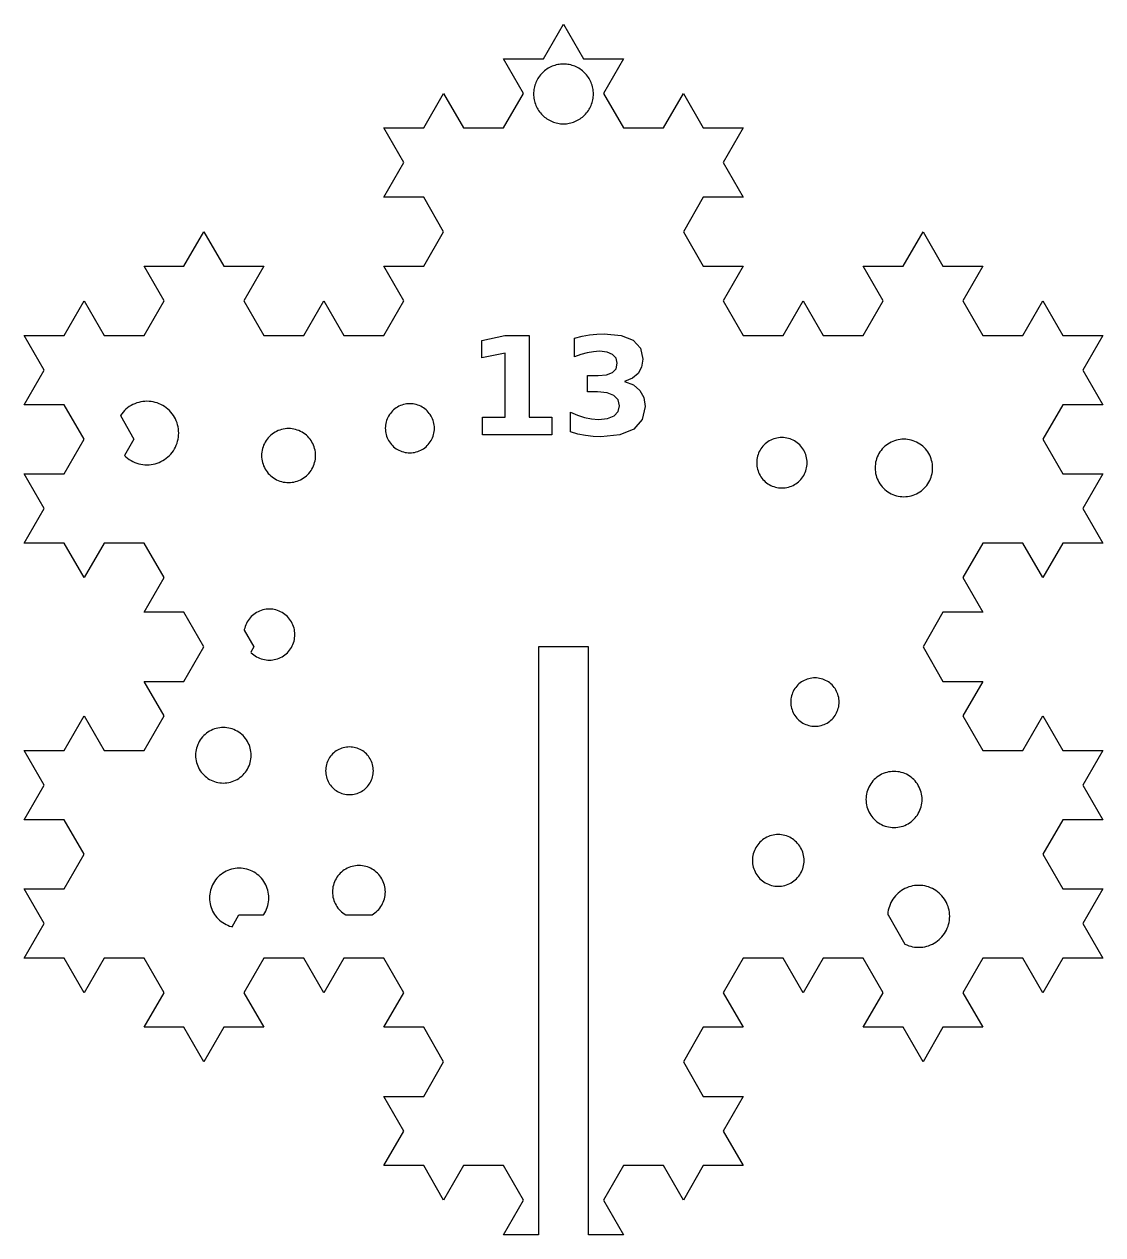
# Model space of a CAD drawing. Header units: millimetres. Extents: x -32 to 101, y -38 to 38.
# Drawn here: x 36.5 to 101.4, y -35.4 to 37.5 of the extents above; entities that cross this region are included whole.
import ezdxf

# ---------------------------------------------------------------- set-up
doc = ezdxf.new("R2010")
doc.units = ezdxf.units.MM
doc.layers.add('CUT', color=1, linetype='Continuous')
doc.layers.add('ENGRAVE', color=7, linetype='Continuous')

msp = doc.modelspace()

# ---------------------------------------------------------------- linework, layer by layer
at = {"layer": 'CUT'}
for points in [[(71.358, 33.333), (72.56, 31.25), (74.966, 31.25), (76.169, 33.333), (77.372, 31.25), (79.777, 31.25), (78.574, 29.167), (79.777, 27.083), (77.372, 27.083), (76.169, 25), (77.372, 22.917), (79.777, 22.917), (78.574, 20.833), (79.777, 18.75), (82.183, 18.75), (83.386, 20.833), (84.588, 18.75), (86.994, 18.75), (88.197, 20.833), (86.994, 22.917), (89.4, 22.917), (90.603, 25), (91.805, 22.917), (94.211, 22.917), (93.008, 20.833), (94.211, 18.75), (96.617, 18.75), (97.819, 20.833), (99.022, 18.75), (101.428, 18.75), (100.225, 16.667), (101.428, 14.583), (99.022, 14.583), (97.819, 12.5), (99.022, 10.417), (101.428, 10.417), (100.225, 8.333), (101.428, 6.25), (99.022, 6.25), (97.819, 4.167), (96.617, 6.25), (94.211, 6.25), (93.008, 4.167), (94.211, 2.083), (91.805, 2.083), (90.603, 0), (91.805, -2.083), (94.211, -2.083), (93.008, -4.167), (94.211, -6.25), (96.617, -6.25), (97.819, -4.167), (99.022, -6.25), (101.428, -6.25), (100.225, -8.333), (101.428, -10.417), (99.022, -10.417), (97.819, -12.5), (99.022, -14.583), (101.428, -14.583), (100.225, -16.667), (101.428, -18.75), (99.022, -18.75), (97.819, -20.833), (96.617, -18.75), (94.211, -18.75), (93.008, -20.833), (94.211, -22.917), (91.805, -22.917), (90.603, -25), (89.4, -22.917), (86.994, -22.917), (88.197, -20.833), (86.994, -18.75), (84.588, -18.75), (83.386, -20.833), (82.183, -18.75), (79.777, -18.75), (78.574, -20.833), (79.777, -22.917), (77.372, -22.917), (76.169, -25), (77.372, -27.083), (79.777, -27.083), (78.574, -29.167), (79.777, -31.25), (77.372, -31.25), (76.169, -33.333), (74.966, -31.25), (72.56, -31.25), (71.358, -33.333), (72.56, -35.417), (70.452, -35.417), (70.452, 0), (67.452, 0), (67.452, -35.417), (65.343, -35.417), (66.546, -33.333), (65.343, -31.25), (62.938, -31.25), (61.735, -33.333), (60.532, -31.25), (58.127, -31.25), (59.329, -29.167), (58.127, -27.083), (60.532, -27.083), (61.735, -25), (60.532, -22.917), (58.127, -22.917), (59.329, -20.833), (58.127, -18.75), (55.721, -18.75), (54.518, -20.833), (53.315, -18.75), (50.91, -18.75), (49.707, -20.833), (50.91, -22.917), (48.504, -22.917), (47.301, -25), (46.098, -22.917), (43.693, -22.917), (44.896, -20.833), (43.693, -18.75), (41.287, -18.75), (40.084, -20.833), (38.882, -18.75), (36.476, -18.75), (37.679, -16.667), (36.476, -14.583), (38.882, -14.583), (40.084, -12.5), (38.882, -10.417), (36.476, -10.417), (37.679, -8.333), (36.476, -6.25), (38.882, -6.25), (40.084, -4.167), (41.287, -6.25), (43.693, -6.25), (44.896, -4.167), (43.693, -2.083), (46.098, -2.083), (47.301, 0), (46.098, 2.083), (43.693, 2.083), (44.896, 4.167), (43.693, 6.25), (41.287, 6.25), (40.084, 4.167), (38.882, 6.25), (36.476, 6.25), (37.679, 8.333), (36.476, 10.417), (38.882, 10.417), (40.084, 12.5), (38.882, 14.583), (36.476, 14.583), (37.679, 16.667), (36.476, 18.75), (38.882, 18.75), (40.084, 20.833), (41.287, 18.75), (43.693, 18.75), (44.896, 20.833), (43.693, 22.917), (46.098, 22.917), (47.301, 25), (48.504, 22.917), (50.91, 22.917), (49.707, 20.833), (50.91, 18.75), (53.315, 18.75), (54.518, 20.833), (55.721, 18.75), (58.127, 18.75), (59.329, 20.833), (58.127, 22.917), (60.532, 22.917), (61.735, 25), (60.532, 27.083), (58.127, 27.083), (59.329, 29.167), (58.127, 31.25), (60.532, 31.25), (61.735, 33.333), (62.938, 31.25), (65.343, 31.25), (66.546, 33.333), (65.343, 35.417), (67.749, 35.417), (68.952, 37.5), (70.155, 35.417), (72.56, 35.417), (71.358, 33.333)], [(70.75, 33.388), (70.743, 33.476), (70.732, 33.564), (70.717, 33.651), (70.698, 33.737), (70.674, 33.823), (70.647, 33.906), (70.615, 33.989), (70.579, 34.07), (70.539, 34.149), (70.496, 34.225), (70.449, 34.3), (70.398, 34.372), (70.343, 34.442), (70.286, 34.509), (70.225, 34.573), (70.161, 34.634), (70.094, 34.691), (70.024, 34.746), (69.952, 34.797), (69.877, 34.844), (69.8, 34.887), (69.722, 34.927), (69.641, 34.963), (69.558, 34.995), (69.474, 35.022), (69.389, 35.046), (69.303, 35.065), (69.216, 35.081), (69.128, 35.091), (69.04, 35.098), (68.952, 35.1), (68.864, 35.098), (68.775, 35.091), (68.688, 35.081), (68.601, 35.065), (68.515, 35.046), (68.429, 35.022), (68.346, 34.995), (68.263, 34.963), (68.182, 34.927), (68.103, 34.887), (68.027, 34.844), (67.952, 34.797), (67.88, 34.746), (67.81, 34.691), (67.743, 34.634), (67.679, 34.573), (67.618, 34.509), (67.56, 34.442), (67.506, 34.372), (67.455, 34.3), (67.408, 34.225), (67.364, 34.149), (67.325, 34.07), (67.289, 33.989), (67.257, 33.906), (67.229, 33.823), (67.206, 33.737), (67.186, 33.651), (67.171, 33.564), (67.161, 33.476), (67.154, 33.388), (67.152, 33.3), (67.154, 33.212), (67.161, 33.124), (67.171, 33.036), (67.186, 32.949), (67.206, 32.863), (67.229, 32.777), (67.257, 32.694), (67.289, 32.611), (67.325, 32.53), (67.364, 32.451), (67.408, 32.375), (67.455, 32.3), (67.506, 32.228), (67.56, 32.158), (67.618, 32.091), (67.679, 32.027), (67.743, 31.966), (67.81, 31.909), (67.88, 31.854), (67.952, 31.803), (68.027, 31.756), (68.103, 31.713), (68.182, 31.673), (68.263, 31.637), (68.346, 31.605), (68.429, 31.578), (68.515, 31.554), (68.601, 31.535), (68.688, 31.519), (68.775, 31.509), (68.864, 31.502), (68.952, 31.5), (69.04, 31.502), (69.128, 31.509), (69.216, 31.519), (69.303, 31.535), (69.389, 31.554), (69.474, 31.578), (69.558, 31.605), (69.641, 31.637), (69.722, 31.673), (69.8, 31.713), (69.877, 31.756), (69.952, 31.803), (70.024, 31.854), (70.094, 31.909), (70.161, 31.966), (70.225, 32.027), (70.286, 32.091), (70.343, 32.158), (70.398, 32.228), (70.449, 32.3), (70.496, 32.375), (70.539, 32.451), (70.579, 32.53), (70.615, 32.611), (70.647, 32.694), (70.674, 32.777), (70.698, 32.863), (70.717, 32.949), (70.732, 33.036), (70.743, 33.124), (70.75, 33.212), (70.752, 33.3), (70.75, 33.388)], [(45.743, 12.5), (45.763, 12.624), (45.776, 12.749), (45.78, 12.874), (45.776, 12.999), (45.763, 13.124), (45.743, 13.247), (45.715, 13.369), (45.678, 13.489), (45.634, 13.607), (45.582, 13.721), (45.523, 13.831), (45.457, 13.938), (45.384, 14.039), (45.305, 14.136), (45.219, 14.228), (45.128, 14.313), (45.031, 14.393), (44.929, 14.466), (44.823, 14.532), (44.712, 14.591), (44.598, 14.643), (44.481, 14.687), (44.361, 14.723), (44.239, 14.752), (44.115, 14.772), (43.991, 14.784), (43.865, 14.788), (43.74, 14.784), (43.616, 14.772), (43.492, 14.752), (43.37, 14.723), (43.25, 14.687), (43.133, 14.643), (43.019, 14.591), (42.908, 14.532), (42.802, 14.466), (42.7, 14.393), (42.603, 14.313), (42.512, 14.228), (42.426, 14.136), (42.347, 14.039), (42.274, 13.938), (42.265, 13.923), (43.087, 12.5), (42.518, 11.515), (42.603, 11.435), (42.7, 11.355), (42.802, 11.282), (42.908, 11.216), (43.019, 11.157), (43.133, 11.105), (43.25, 11.061), (43.37, 11.025), (43.492, 10.996), (43.616, 10.976), (43.74, 10.964), (43.865, 10.96), (43.991, 10.964), (44.115, 10.976), (44.239, 10.996), (44.361, 11.025), (44.481, 11.061), (44.598, 11.105), (44.712, 11.157), (44.823, 11.216), (44.929, 11.282), (45.031, 11.355), (45.128, 11.435), (45.219, 11.52), (45.305, 11.612), (45.384, 11.709), (45.457, 11.81), (45.523, 11.917), (45.582, 12.027), (45.634, 12.141), (45.678, 12.259), (45.715, 12.378), (45.743, 12.5)], [(61.149, 12.873), (61.164, 12.969), (61.174, 13.065), (61.177, 13.162), (61.174, 13.259), (61.164, 13.355), (61.149, 13.45), (61.127, 13.545), (61.099, 13.637), (61.065, 13.728), (61.025, 13.816), (60.979, 13.901), (60.928, 13.983), (60.872, 14.062), (60.81, 14.137), (60.744, 14.207), (60.673, 14.274), (60.599, 14.335), (60.52, 14.391), (60.438, 14.442), (60.353, 14.488), (60.264, 14.528), (60.174, 14.562), (60.081, 14.59), (59.987, 14.612), (59.892, 14.628), (59.795, 14.637), (59.699, 14.64), (59.602, 14.637), (59.506, 14.628), (59.41, 14.612), (59.316, 14.59), (59.223, 14.562), (59.133, 14.528), (59.045, 14.488), (58.959, 14.442), (58.877, 14.391), (58.799, 14.335), (58.724, 14.274), (58.653, 14.207), (58.587, 14.137), (58.526, 14.062), (58.469, 13.983), (58.418, 13.901), (58.373, 13.816), (58.333, 13.728), (58.299, 13.637), (58.27, 13.545), (58.248, 13.45), (58.233, 13.355), (58.223, 13.259), (58.22, 13.162), (58.223, 13.065), (58.233, 12.969), (58.248, 12.873), (58.27, 12.779), (58.299, 12.687), (58.333, 12.596), (58.373, 12.508), (58.418, 12.423), (58.469, 12.34), (58.526, 12.262), (58.587, 12.187), (58.653, 12.116), (58.724, 12.05), (58.799, 11.989), (58.877, 11.933), (58.959, 11.881), (59.045, 11.836), (59.133, 11.796), (59.223, 11.762), (59.316, 11.734), (59.41, 11.712), (59.506, 11.696), (59.602, 11.687), (59.699, 11.683), (59.795, 11.687), (59.892, 11.696), (59.987, 11.712), (60.081, 11.734), (60.174, 11.762), (60.264, 11.796), (60.353, 11.836), (60.438, 11.881), (60.52, 11.933), (60.599, 11.989), (60.673, 12.05), (60.744, 12.116), (60.81, 12.187), (60.872, 12.262), (60.928, 12.34), (60.979, 12.423), (61.025, 12.508), (61.065, 12.596), (61.099, 12.687), (61.127, 12.779), (61.149, 12.873)], [(53.99, 11.202), (54.008, 11.307), (54.018, 11.413), (54.022, 11.519), (54.018, 11.625), (54.008, 11.731), (53.99, 11.836), (53.966, 11.94), (53.935, 12.041), (53.898, 12.141), (53.854, 12.238), (53.804, 12.332), (53.748, 12.422), (53.686, 12.509), (53.618, 12.591), (53.546, 12.668), (53.468, 12.741), (53.386, 12.809), (53.299, 12.87), (53.209, 12.927), (53.115, 12.977), (53.018, 13.021), (52.919, 13.058), (52.817, 13.089), (52.713, 13.113), (52.608, 13.131), (52.502, 13.141), (52.396, 13.144), (52.29, 13.141), (52.184, 13.131), (52.079, 13.113), (51.976, 13.089), (51.874, 13.058), (51.774, 13.021), (51.677, 12.977), (51.583, 12.927), (51.493, 12.87), (51.407, 12.809), (51.325, 12.741), (51.247, 12.668), (51.174, 12.591), (51.107, 12.509), (51.045, 12.422), (50.989, 12.332), (50.938, 12.238), (50.895, 12.141), (50.857, 12.041), (50.826, 11.94), (50.802, 11.836), (50.785, 11.731), (50.774, 11.625), (50.771, 11.519), (50.774, 11.413), (50.785, 11.307), (50.802, 11.202), (50.826, 11.098), (50.857, 10.997), (50.895, 10.897), (50.938, 10.8), (50.989, 10.706), (51.045, 10.616), (51.107, 10.53), (51.174, 10.447), (51.247, 10.37), (51.325, 10.297), (51.407, 10.23), (51.493, 10.168), (51.583, 10.111), (51.677, 10.061), (51.774, 10.017), (51.874, 9.98), (51.976, 9.949), (52.079, 9.925), (52.184, 9.908), (52.29, 9.897), (52.396, 9.894), (52.502, 9.897), (52.608, 9.908), (52.713, 9.925), (52.817, 9.949), (52.919, 9.98), (53.018, 10.017), (53.115, 10.061), (53.209, 10.111), (53.299, 10.168), (53.386, 10.23), (53.468, 10.297), (53.546, 10.37), (53.618, 10.447), (53.686, 10.53), (53.748, 10.616), (53.804, 10.706), (53.854, 10.8), (53.898, 10.897), (53.935, 10.997), (53.966, 11.098), (53.99, 11.202)], [(83.593, 10.788), (83.609, 10.886), (83.619, 10.985), (83.622, 11.084), (83.619, 11.184), (83.609, 11.283), (83.593, 11.381), (83.571, 11.478), (83.542, 11.573), (83.507, 11.666), (83.466, 11.756), (83.419, 11.844), (83.366, 11.928), (83.309, 12.009), (83.246, 12.086), (83.178, 12.158), (83.105, 12.226), (83.028, 12.289), (82.948, 12.347), (82.863, 12.4), (82.775, 12.446), (82.685, 12.487), (82.592, 12.522), (82.497, 12.551), (82.4, 12.574), (82.302, 12.59), (82.203, 12.6), (82.104, 12.603), (82.005, 12.6), (81.906, 12.59), (81.808, 12.574), (81.711, 12.551), (81.616, 12.522), (81.523, 12.487), (81.432, 12.446), (81.345, 12.4), (81.26, 12.347), (81.179, 12.289), (81.103, 12.226), (81.03, 12.158), (80.962, 12.086), (80.899, 12.009), (80.841, 11.928), (80.789, 11.844), (80.742, 11.756), (80.701, 11.666), (80.666, 11.573), (80.637, 11.478), (80.615, 11.381), (80.598, 11.283), (80.589, 11.184), (80.585, 11.084), (80.589, 10.985), (80.598, 10.886), (80.615, 10.788), (80.637, 10.691), (80.666, 10.596), (80.701, 10.503), (80.742, 10.413), (80.789, 10.325), (80.841, 10.241), (80.899, 10.16), (80.962, 10.083), (81.03, 10.011), (81.103, 9.943), (81.179, 9.88), (81.26, 9.822), (81.345, 9.769), (81.432, 9.723), (81.523, 9.682), (81.616, 9.647), (81.711, 9.618), (81.808, 9.595), (81.906, 9.579), (82.005, 9.569), (82.104, 9.566), (82.203, 9.569), (82.302, 9.579), (82.4, 9.595), (82.497, 9.618), (82.592, 9.647), (82.685, 9.682), (82.775, 9.723), (82.863, 9.769), (82.948, 9.822), (83.028, 9.88), (83.105, 9.943), (83.178, 10.011), (83.246, 10.083), (83.309, 10.16), (83.366, 10.241), (83.419, 10.325), (83.466, 10.413), (83.507, 10.503), (83.542, 10.596), (83.571, 10.691), (83.593, 10.788)], [(91.149, 10.435), (91.168, 10.547), (91.179, 10.66), (91.182, 10.773), (91.179, 10.886), (91.168, 10.999), (91.149, 11.111), (91.123, 11.221), (91.09, 11.33), (91.051, 11.436), (91.004, 11.539), (90.95, 11.639), (90.89, 11.736), (90.824, 11.828), (90.752, 11.916), (90.675, 11.998), (90.592, 12.076), (90.504, 12.148), (90.412, 12.214), (90.316, 12.274), (90.216, 12.327), (90.113, 12.374), (90.007, 12.414), (89.898, 12.447), (89.788, 12.473), (89.676, 12.491), (89.563, 12.502), (89.45, 12.506), (89.336, 12.502), (89.223, 12.491), (89.111, 12.473), (89.001, 12.447), (88.893, 12.414), (88.786, 12.374), (88.683, 12.327), (88.583, 12.274), (88.487, 12.214), (88.395, 12.148), (88.307, 12.076), (88.224, 11.998), (88.147, 11.916), (88.075, 11.828), (88.009, 11.736), (87.949, 11.639), (87.895, 11.539), (87.849, 11.436), (87.809, 11.33), (87.776, 11.221), (87.75, 11.111), (87.731, 10.999), (87.72, 10.886), (87.717, 10.773), (87.72, 10.66), (87.731, 10.547), (87.75, 10.435), (87.776, 10.324), (87.809, 10.216), (87.849, 10.11), (87.895, 10.007), (87.949, 9.907), (88.009, 9.81), (88.075, 9.718), (88.147, 9.63), (88.224, 9.548), (88.307, 9.47), (88.395, 9.398), (88.487, 9.332), (88.583, 9.272), (88.683, 9.219), (88.786, 9.172), (88.893, 9.132), (89.001, 9.099), (89.111, 9.073), (89.223, 9.055), (89.336, 9.044), (89.45, 9.04), (89.563, 9.044), (89.676, 9.055), (89.788, 9.073), (89.898, 9.099), (90.007, 9.132), (90.113, 9.172), (90.216, 9.219), (90.316, 9.272), (90.412, 9.332), (90.504, 9.398), (90.592, 9.47), (90.675, 9.548), (90.752, 9.63), (90.824, 9.718), (90.89, 9.81), (90.95, 9.907), (91.004, 10.007), (91.051, 10.11), (91.09, 10.216), (91.123, 10.324), (91.149, 10.435)], [(52.746, 0.433), (52.762, 0.532), (52.772, 0.632), (52.775, 0.733), (52.772, 0.833), (52.762, 0.933), (52.746, 1.033), (52.723, 1.13), (52.694, 1.227), (52.658, 1.321), (52.617, 1.413), (52.569, 1.501), (52.516, 1.587), (52.458, 1.669), (52.394, 1.746), (52.325, 1.82), (52.251, 1.889), (52.174, 1.952), (52.092, 2.011), (52.006, 2.064), (51.918, 2.112), (51.826, 2.153), (51.732, 2.189), (51.636, 2.218), (51.538, 2.241), (51.438, 2.257), (51.338, 2.267), (51.238, 2.27), (51.137, 2.267), (51.037, 2.257), (50.938, 2.241), (50.84, 2.218), (50.743, 2.189), (50.649, 2.153), (50.558, 2.112), (50.469, 2.064), (50.383, 2.011), (50.302, 1.952), (50.224, 1.889), (50.15, 1.82), (50.082, 1.746), (50.018, 1.669), (49.959, 1.587), (49.906, 1.501), (49.859, 1.413), (49.817, 1.321), (49.782, 1.227), (49.753, 1.13), (49.73, 1.033), (49.725, 1.002), (50.303, 0), (50.118, -0.32), (50.15, -0.355), (50.224, -0.423), (50.302, -0.487), (50.383, -0.546), (50.469, -0.599), (50.558, -0.646), (50.649, -0.688), (50.743, -0.723), (50.84, -0.753), (50.938, -0.775), (51.037, -0.792), (51.137, -0.802), (51.238, -0.805), (51.338, -0.802), (51.438, -0.792), (51.538, -0.775), (51.636, -0.753), (51.732, -0.723), (51.826, -0.688), (51.918, -0.646), (52.006, -0.599), (52.092, -0.546), (52.174, -0.487), (52.251, -0.423), (52.325, -0.355), (52.394, -0.281), (52.458, -0.203), (52.516, -0.122), (52.569, -0.036), (52.617, 0.052), (52.658, 0.144), (52.694, 0.238), (52.723, 0.335), (52.746, 0.433)], [(85.524, -3.613), (85.539, -3.519), (85.548, -3.424), (85.552, -3.329), (85.548, -3.234), (85.539, -3.139), (85.524, -3.045), (85.502, -2.952), (85.474, -2.861), (85.441, -2.771), (85.401, -2.684), (85.356, -2.6), (85.306, -2.519), (85.25, -2.442), (85.19, -2.368), (85.125, -2.298), (85.055, -2.233), (84.981, -2.173), (84.904, -2.117), (84.823, -2.067), (84.739, -2.022), (84.652, -1.982), (84.563, -1.949), (84.471, -1.921), (84.378, -1.9), (84.284, -1.884), (84.189, -1.875), (84.094, -1.872), (83.999, -1.875), (83.904, -1.884), (83.81, -1.9), (83.717, -1.921), (83.626, -1.949), (83.536, -1.982), (83.45, -2.022), (83.365, -2.067), (83.284, -2.117), (83.207, -2.173), (83.133, -2.233), (83.064, -2.298), (82.998, -2.368), (82.938, -2.442), (82.882, -2.519), (82.832, -2.6), (82.787, -2.684), (82.748, -2.771), (82.714, -2.861), (82.686, -2.952), (82.665, -3.045), (82.649, -3.139), (82.64, -3.234), (82.637, -3.329), (82.64, -3.424), (82.649, -3.519), (82.665, -3.613), (82.686, -3.706), (82.714, -3.797), (82.748, -3.887), (82.787, -3.974), (82.832, -4.058), (82.882, -4.139), (82.938, -4.216), (82.998, -4.29), (83.064, -4.36), (83.133, -4.425), (83.207, -4.485), (83.284, -4.541), (83.365, -4.591), (83.45, -4.636), (83.536, -4.675), (83.626, -4.709), (83.717, -4.737), (83.81, -4.758), (83.904, -4.774), (83.999, -4.783), (84.094, -4.786), (84.189, -4.783), (84.284, -4.774), (84.378, -4.758), (84.471, -4.737), (84.563, -4.709), (84.652, -4.675), (84.739, -4.636), (84.823, -4.591), (84.904, -4.541), (84.981, -4.485), (85.055, -4.425), (85.125, -4.36), (85.19, -4.29), (85.25, -4.216), (85.306, -4.139), (85.356, -4.058), (85.401, -3.974), (85.441, -3.887), (85.474, -3.797), (85.502, -3.706), (85.524, -3.613)], [(50.11, -6.861), (50.128, -6.753), (50.139, -6.644), (50.142, -6.535), (50.139, -6.425), (50.128, -6.316), (50.11, -6.208), (50.085, -6.102), (50.054, -5.997), (50.015, -5.894), (49.97, -5.795), (49.918, -5.698), (49.86, -5.605), (49.797, -5.516), (49.727, -5.431), (49.652, -5.351), (49.572, -5.277), (49.488, -5.207), (49.399, -5.143), (49.306, -5.085), (49.209, -5.034), (49.109, -4.989), (49.007, -4.95), (48.902, -4.918), (48.795, -4.893), (48.687, -4.876), (48.578, -4.865), (48.469, -4.861), (48.36, -4.865), (48.251, -4.876), (48.143, -4.893), (48.036, -4.918), (47.931, -4.95), (47.829, -4.989), (47.729, -5.034), (47.632, -5.085), (47.539, -5.143), (47.45, -5.207), (47.366, -5.277), (47.286, -5.351), (47.211, -5.431), (47.141, -5.516), (47.078, -5.605), (47.02, -5.698), (46.968, -5.795), (46.923, -5.894), (46.885, -5.997), (46.853, -6.102), (46.828, -6.208), (46.81, -6.316), (46.799, -6.425), (46.796, -6.535), (46.799, -6.644), (46.81, -6.753), (46.828, -6.861), (46.853, -6.968), (46.885, -7.072), (46.923, -7.175), (46.968, -7.275), (47.02, -7.371), (47.078, -7.464), (47.141, -7.553), (47.211, -7.638), (47.286, -7.718), (47.366, -7.793), (47.45, -7.862), (47.539, -7.926), (47.632, -7.984), (47.729, -8.035), (47.829, -8.081), (47.931, -8.119), (48.036, -8.151), (48.143, -8.176), (48.251, -8.194), (48.36, -8.204), (48.469, -8.208), (48.578, -8.204), (48.687, -8.194), (48.795, -8.176), (48.902, -8.151), (49.007, -8.119), (49.109, -8.081), (49.209, -8.035), (49.306, -7.984), (49.399, -7.926), (49.488, -7.862), (49.572, -7.793), (49.652, -7.718), (49.727, -7.638), (49.797, -7.553), (49.86, -7.464), (49.918, -7.371), (49.97, -7.275), (50.015, -7.175), (50.054, -7.072), (50.085, -6.968), (50.11, -6.861)], [(57.472, -7.749), (57.487, -7.656), (57.497, -7.563), (57.5, -7.469), (57.497, -7.375), (57.487, -7.281), (57.472, -7.189), (57.451, -7.097), (57.423, -7.007), (57.39, -6.919), (57.352, -6.834), (57.307, -6.751), (57.258, -6.671), (57.203, -6.595), (57.143, -6.522), (57.079, -6.454), (57.011, -6.389), (56.938, -6.33), (56.862, -6.275), (56.782, -6.226), (56.699, -6.181), (56.613, -6.143), (56.525, -6.109), (56.436, -6.082), (56.344, -6.061), (56.251, -6.046), (56.158, -6.036), (56.064, -6.033), (55.97, -6.036), (55.877, -6.046), (55.784, -6.061), (55.692, -6.082), (55.603, -6.109), (55.515, -6.143), (55.429, -6.181), (55.346, -6.226), (55.266, -6.275), (55.19, -6.33), (55.118, -6.389), (55.049, -6.454), (54.985, -6.522), (54.925, -6.595), (54.87, -6.671), (54.821, -6.751), (54.777, -6.834), (54.738, -6.919), (54.705, -7.007), (54.677, -7.097), (54.656, -7.189), (54.641, -7.281), (54.632, -7.375), (54.628, -7.469), (54.632, -7.563), (54.641, -7.656), (54.656, -7.749), (54.677, -7.84), (54.705, -7.93), (54.738, -8.018), (54.777, -8.104), (54.821, -8.187), (54.87, -8.266), (54.925, -8.343), (54.985, -8.415), (55.049, -8.484), (55.118, -8.548), (55.19, -8.608), (55.266, -8.662), (55.346, -8.712), (55.429, -8.756), (55.515, -8.795), (55.603, -8.828), (55.692, -8.855), (55.784, -8.877), (55.877, -8.892), (55.97, -8.901), (56.064, -8.904), (56.158, -8.901), (56.251, -8.892), (56.344, -8.877), (56.436, -8.855), (56.525, -8.828), (56.613, -8.795), (56.699, -8.756), (56.782, -8.712), (56.862, -8.662), (56.938, -8.608), (57.011, -8.548), (57.079, -8.484), (57.143, -8.415), (57.203, -8.343), (57.258, -8.266), (57.307, -8.187), (57.352, -8.104), (57.39, -8.018), (57.423, -7.93), (57.451, -7.84), (57.472, -7.749)], [(90.512, -9.526), (90.53, -9.417), (90.541, -9.307), (90.545, -9.196), (90.541, -9.086), (90.53, -8.976), (90.512, -8.867), (90.487, -8.759), (90.455, -8.653), (90.416, -8.55), (90.37, -8.449), (90.318, -8.352), (90.26, -8.258), (90.196, -8.168), (90.126, -8.083), (90.05, -8.002), (89.969, -7.927), (89.884, -7.856), (89.794, -7.792), (89.7, -7.734), (89.603, -7.682), (89.502, -7.636), (89.399, -7.597), (89.293, -7.565), (89.185, -7.54), (89.076, -7.522), (88.966, -7.511), (88.856, -7.508), (88.745, -7.511), (88.636, -7.522), (88.527, -7.54), (88.419, -7.565), (88.313, -7.597), (88.21, -7.636), (88.109, -7.682), (88.012, -7.734), (87.918, -7.792), (87.828, -7.856), (87.743, -7.927), (87.662, -8.002), (87.586, -8.083), (87.516, -8.168), (87.452, -8.258), (87.394, -8.352), (87.341, -8.449), (87.296, -8.55), (87.257, -8.653), (87.225, -8.759), (87.2, -8.867), (87.182, -8.976), (87.171, -9.086), (87.167, -9.196), (87.171, -9.307), (87.182, -9.417), (87.2, -9.526), (87.225, -9.633), (87.257, -9.739), (87.296, -9.842), (87.341, -9.943), (87.394, -10.04), (87.452, -10.134), (87.516, -10.224), (87.586, -10.31), (87.662, -10.39), (87.743, -10.466), (87.828, -10.536), (87.918, -10.6), (88.012, -10.659), (88.109, -10.711), (88.21, -10.756), (88.313, -10.795), (88.419, -10.827), (88.527, -10.852), (88.636, -10.87), (88.745, -10.881), (88.856, -10.885), (88.966, -10.881), (89.076, -10.87), (89.185, -10.852), (89.293, -10.827), (89.399, -10.795), (89.502, -10.756), (89.603, -10.711), (89.7, -10.659), (89.794, -10.6), (89.884, -10.536), (89.969, -10.466), (90.05, -10.39), (90.126, -10.31), (90.196, -10.224), (90.26, -10.134), (90.318, -10.04), (90.37, -9.943), (90.416, -9.842), (90.455, -9.739), (90.487, -9.633), (90.512, -9.526)], [(83.409, -13.172), (83.426, -13.072), (83.436, -12.97), (83.439, -12.868), (83.436, -12.767), (83.426, -12.665), (83.409, -12.565), (83.386, -12.466), (83.357, -12.368), (83.321, -12.273), (83.279, -12.18), (83.231, -12.09), (83.177, -12.004), (83.118, -11.921), (83.053, -11.843), (82.984, -11.768), (82.909, -11.699), (82.831, -11.634), (82.748, -11.575), (82.661, -11.521), (82.572, -11.473), (82.479, -11.431), (82.384, -11.395), (82.286, -11.365), (82.187, -11.342), (82.086, -11.326), (81.985, -11.316), (81.883, -11.312), (81.782, -11.316), (81.68, -11.326), (81.58, -11.342), (81.481, -11.365), (81.383, -11.395), (81.288, -11.431), (81.195, -11.473), (81.105, -11.521), (81.019, -11.575), (80.936, -11.634), (80.857, -11.699), (80.783, -11.768), (80.713, -11.843), (80.649, -11.921), (80.59, -12.004), (80.536, -12.09), (80.488, -12.18), (80.446, -12.273), (80.41, -12.368), (80.38, -12.466), (80.357, -12.565), (80.341, -12.665), (80.331, -12.767), (80.327, -12.868), (80.331, -12.97), (80.341, -13.072), (80.357, -13.172), (80.38, -13.271), (80.41, -13.369), (80.446, -13.464), (80.488, -13.557), (80.536, -13.647), (80.59, -13.733), (80.649, -13.816), (80.713, -13.894), (80.783, -13.969), (80.857, -14.038), (80.936, -14.103), (81.019, -14.162), (81.105, -14.216), (81.195, -14.264), (81.288, -14.306), (81.383, -14.342), (81.481, -14.372), (81.58, -14.395), (81.68, -14.411), (81.782, -14.421), (81.883, -14.425), (81.985, -14.421), (82.086, -14.411), (82.187, -14.395), (82.286, -14.372), (82.384, -14.342), (82.479, -14.306), (82.572, -14.264), (82.661, -14.216), (82.748, -14.162), (82.831, -14.103), (82.909, -14.038), (82.984, -13.969), (83.053, -13.894), (83.118, -13.816), (83.177, -13.733), (83.231, -13.647), (83.279, -13.557), (83.321, -13.464), (83.357, -13.369), (83.386, -13.271), (83.409, -13.172)], [(51.195, -15.358), (51.207, -15.242), (51.211, -15.125), (51.207, -15.008), (51.195, -14.891), (51.176, -14.776), (51.15, -14.662), (51.116, -14.55), (51.075, -14.44), (51.026, -14.334), (50.971, -14.231), (50.909, -14.131), (50.841, -14.036), (50.767, -13.946), (50.687, -13.86), (50.602, -13.78), (50.511, -13.706), (50.416, -13.638), (50.317, -13.576), (50.213, -13.521), (50.107, -13.472), (49.997, -13.431), (49.885, -13.397), (49.771, -13.371), (49.656, -13.352), (49.539, -13.34), (49.422, -13.336), (49.305, -13.34), (49.189, -13.352), (49.073, -13.371), (48.959, -13.397), (48.847, -13.431), (48.738, -13.472), (48.631, -13.521), (48.528, -13.576), (48.429, -13.638), (48.333, -13.706), (48.243, -13.78), (48.158, -13.86), (48.078, -13.946), (48.003, -14.036), (47.935, -14.131), (47.873, -14.231), (47.818, -14.334), (47.77, -14.44), (47.729, -14.55), (47.695, -14.662), (47.668, -14.776), (47.649, -14.891), (47.637, -15.008), (47.634, -15.125), (47.637, -15.242), (47.649, -15.358), (47.668, -15.474), (47.695, -15.588), (47.729, -15.7), (47.77, -15.809), (47.818, -15.916), (47.873, -16.019), (47.935, -16.119), (48.003, -16.214), (48.078, -16.304), (48.158, -16.39), (48.243, -16.47), (48.333, -16.544), (48.429, -16.612), (48.528, -16.674), (48.631, -16.729), (48.738, -16.777), (48.847, -16.819), (48.959, -16.852), (48.998, -16.861), (49.409, -16.15), (50.887, -16.15), (50.909, -16.119), (50.971, -16.019), (51.026, -15.916), (51.075, -15.809), (51.116, -15.7), (51.15, -15.588), (51.176, -15.474), (51.195, -15.358)], [(58.192, -15.075), (58.209, -14.972), (58.219, -14.869), (58.223, -14.765), (58.219, -14.661), (58.209, -14.557), (58.192, -14.454), (58.168, -14.353), (58.138, -14.253), (58.101, -14.156), (58.058, -14.061), (58.009, -13.969), (57.954, -13.88), (57.894, -13.796), (57.828, -13.715), (57.756, -13.639), (57.68, -13.568), (57.6, -13.502), (57.515, -13.441), (57.427, -13.386), (57.335, -13.337), (57.24, -13.294), (57.143, -13.257), (57.043, -13.227), (56.941, -13.204), (56.839, -13.187), (56.735, -13.176), (56.631, -13.173), (56.527, -13.176), (56.423, -13.187), (56.32, -13.204), (56.219, -13.227), (56.119, -13.257), (56.022, -13.294), (55.927, -13.337), (55.835, -13.386), (55.747, -13.441), (55.662, -13.502), (55.582, -13.568), (55.506, -13.639), (55.434, -13.715), (55.368, -13.796), (55.308, -13.88), (55.253, -13.969), (55.203, -14.061), (55.161, -14.156), (55.124, -14.253), (55.094, -14.353), (55.07, -14.454), (55.053, -14.557), (55.043, -14.661), (55.039, -14.765), (55.043, -14.869), (55.053, -14.972), (55.07, -15.075), (55.094, -15.177), (55.124, -15.276), (55.161, -15.374), (55.203, -15.469), (55.253, -15.56), (55.308, -15.649), (55.368, -15.734), (55.434, -15.814), (55.506, -15.89), (55.582, -15.961), (55.662, -16.027), (55.747, -16.088), (55.835, -16.143), (55.848, -16.15), (57.414, -16.15), (57.427, -16.143), (57.515, -16.088), (57.6, -16.027), (57.68, -15.961), (57.756, -15.89), (57.828, -15.814), (57.894, -15.734), (57.954, -15.649), (58.009, -15.56), (58.058, -15.469), (58.101, -15.374), (58.138, -15.276), (58.168, -15.177), (58.192, -15.075)], [(92.192, -16.478), (92.204, -16.357), (92.208, -16.235), (92.204, -16.113), (92.192, -15.991), (92.172, -15.871), (92.145, -15.752), (92.109, -15.635), (92.066, -15.52), (92.016, -15.409), (91.958, -15.302), (91.894, -15.198), (91.823, -15.099), (91.745, -15.004), (91.662, -14.915), (91.573, -14.832), (91.478, -14.754), (91.379, -14.683), (91.275, -14.619), (91.168, -14.561), (91.056, -14.511), (90.942, -14.468), (90.825, -14.432), (90.706, -14.404), (90.586, -14.384), (90.464, -14.373), (90.342, -14.369), (90.22, -14.373), (90.099, -14.384), (89.978, -14.404), (89.859, -14.432), (89.742, -14.468), (89.628, -14.511), (89.517, -14.561), (89.409, -14.619), (89.306, -14.683), (89.206, -14.754), (89.112, -14.832), (89.023, -14.915), (88.939, -15.004), (88.862, -15.099), (88.791, -15.198), (88.726, -15.302), (88.669, -15.409), (88.618, -15.52), (88.575, -15.635), (88.54, -15.752), (88.512, -15.871), (88.492, -15.991), (88.48, -16.113), (88.479, -16.15), (88.495, -16.15), (89.507, -17.903), (89.517, -17.908), (89.628, -17.959), (89.742, -18.002), (89.859, -18.037), (89.978, -18.065), (90.099, -18.085), (90.22, -18.097), (90.342, -18.101), (90.464, -18.097), (90.586, -18.085), (90.706, -18.065), (90.825, -18.037), (90.942, -18.002), (91.056, -17.959), (91.168, -17.908), (91.275, -17.851), (91.379, -17.786), (91.478, -17.715), (91.573, -17.638), (91.662, -17.554), (91.745, -17.465), (91.823, -17.371), (91.894, -17.271), (91.958, -17.168), (92.016, -17.06), (92.066, -16.949), (92.109, -16.834), (92.145, -16.718), (92.172, -16.599), (92.192, -16.478)]]:
    msp.add_lwpolyline(points, close=True, dxfattribs=at)
at = {"layer": 'ENGRAVE'}
for points in [[(64.073, 13.831), (65.434, 13.831), (65.434, 17.694), (64.037, 17.405), (64.037, 18.454), (65.425, 18.742), (66.891, 18.742), (66.891, 13.831), (68.252, 13.831), (68.252, 12.767), (64.073, 12.767), (64.073, 13.831)], [(73.165, 15.775), (73.552, 15.446), (73.788, 15.007), (73.867, 14.464), (73.696, 13.681), (73.185, 13.112), (72.349, 12.766), (71.202, 12.65), (70.74, 12.669), (70.278, 12.724), (69.818, 12.817), (69.364, 12.947), (69.364, 14.136), (69.795, 13.946), (70.222, 13.809), (70.645, 13.726), (71.061, 13.699), (71.601, 13.752), (71.999, 13.91), (72.244, 14.169), (72.326, 14.52), (72.242, 14.879), (71.992, 15.138), (71.578, 15.296), (71.004, 15.348), (70.388, 15.348), (70.388, 16.341), (71.036, 16.341), (71.543, 16.387), (71.901, 16.523), (72.114, 16.752), (72.185, 17.077), (72.116, 17.382), (71.908, 17.609), (71.576, 17.75), (71.129, 17.797), (70.755, 17.776), (70.377, 17.713), (69.997, 17.609), (69.62, 17.466), (69.62, 18.594), (70.074, 18.706), (70.524, 18.786), (70.968, 18.834), (71.405, 18.85), (72.423, 18.754), (73.147, 18.467), (73.581, 17.989), (73.726, 17.317), (73.657, 16.841), (73.449, 16.459), (73.108, 16.174), (72.633, 15.989), (73.165, 15.775)]]:
    msp.add_lwpolyline(points, close=True, dxfattribs=at)

doc.saveas('drawing.dxf')
